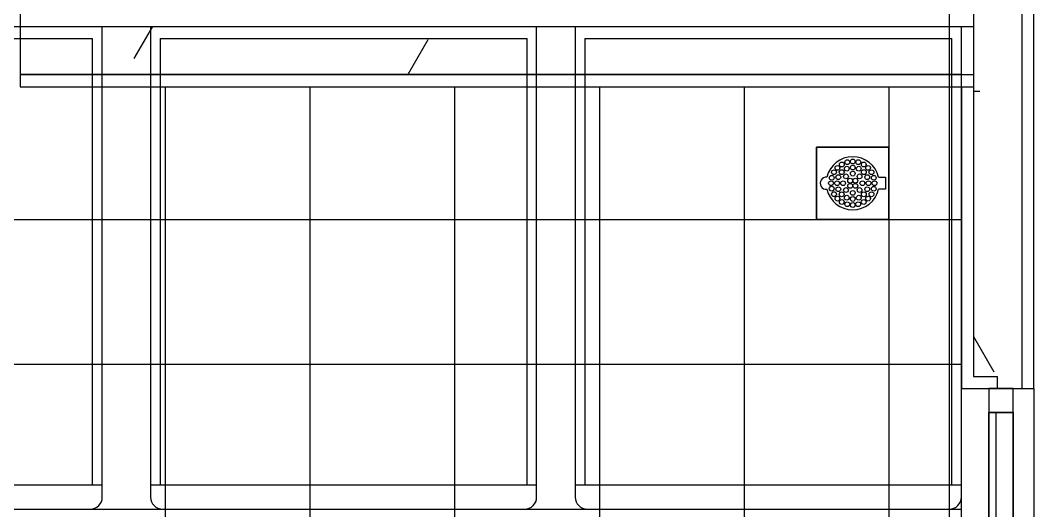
# Model space of a CAD drawing. Header units: millimetres. Extents: x -145636 to 131102, y -135903 to -7470.
# Drawn here: x 25695 to 27795, y -117876 to -116861 of the extents above; entities that cross this region are included whole.
import ezdxf

# ---------------------------------------------------------------- set-up
doc = ezdxf.new("R2010")
doc.units = ezdxf.units.MM
doc.layers.add('M_ARCHI', color=8, linetype='Continuous')

# ---------------------------------------------------------------- blocks, each defined once
blk = doc.blocks.new('RF Archi 21.10.2024')
at = {"layer": 'M_ARCHI', "color": 8}
for p, q in [((-138786, -25375.2), (-138786, -138101)), ((-138636, -126778.5), (-138636, -134028.5)), ((-138636, -126778.5), (-138636, -134028.5)), ((-138611, -134028.5), (-138611, -126778.5)), ((-138736, -129953.5), (-138736, -133278.5)), ((-140711, -133253.5), (-140711, -133378.5)), ((-141341, -133278.5), (-140541, -133278.5)), ((-140711, -133278.5), (-138761, -133278.5)), ((-140541, -134253.5), (-140541, -133278.5)), ((-140441, -133278.5), (-140441, -134253.5)), ((-140441, -133278.5), (-139641, -133278.5)), ((-139641, -134253.5), (-139641, -133278.5)), ((-139561, -133278.5), (-139561, -134253.5)), ((-139561, -133278.5), (-138761, -133278.5)), ((-138761, -133278.5), (-138736, -133278.5)), ((-138761, -134253.5), (-138761, -133278.5)), ((-138736, -133278.5), (-138736, -133378.5)), ((-138736, -133278.5), (-138736, -133378.5)), ((-141321, -133303.5), (-140561, -133303.5)), ((-140561, -134228.5), (-140561, -133303.5)), ((-140421, -133303.5), (-140421, -134228.5)), ((-140421, -133303.5), (-139661, -133303.5)), ((-139661, -134228.5), (-139661, -133303.5)), ((-139541, -133303.5), (-139541, -134228.5)), ((-139541, -133303.5), (-138781, -133303.5)), ((-138781, -134228.5), (-138781, -133303.5)), ((-140711, -133378.5), (-138761, -133378.5)), ((-138761, -133378.5), (-140711, -133378.5)), ((-140711, -133378.5), (-140711, -133403.5)), ((-138761, -133378.5), (-138736, -133378.5)), ((-138761, -133378.5), (-138736, -133378.5)), ((-138736, -133378.5), (-138736, -133403.5)), ((-138736, -133378.5), (-138736, -133403.5)), ((-140711, -133403.5), (-138761, -133403.5)), ((-138761, -133403.5), (-138761, -134028.5)), ((-138761, -133403.5), (-138736, -133403.5)), ((-138736, -133403.5), (-138736, -134003.5)), ((-139061, -133528.5), (-139061, -133678.5)), ((-138911, -133528.5), (-139061, -133528.5)), ((-139061, -133678.5), (-139061, -133528.5)), ((-139061, -133528.5), (-138911, -133528.5)), ((-138911, -133678.5), (-138911, -133528.5)), ((-138911, -133528.5), (-138911, -133678.5)), ((-138932.4, -133591), (-138918.5, -133591)), ((-138918.5, -133591), (-138918.5, -133616)), ((-138918.5, -133616), (-138932.4, -133616)), ((-139061, -133678.5), (-138911, -133678.5)), ((-138911, -133678.5), (-139061, -133678.5)), ((-138736, -134003.5), (-138686, -134003.5)), ((-138686, -134028.5), (-138686, -134003.5)), ((-138761, -134028.5), (-138611, -134028.5)), ((-138761, -135203.5), (-138761, -134028.5)), ((-138761, -134028.5), (-138611, -134028.5)), ((-138703.8, -134028.5), (-138703.8, -134078.5)), ((-138653.8, -134028.5), (-138703.8, -134028.5)), ((-138653.8, -134078.5), (-138653.8, -134028.5)), ((-138611, -134028.5), (-138611, -135203.5)), ((-138703.8, -134078.5), (-138653.8, -134078.5)), ((-138703.8, -134078.5), (-138703.8, -135153.5)), ((-138703.8, -134078.5), (-138653.8, -134078.5)), ((-138703.8, -135153.5), (-138703.8, -134078.5)), ((-138653.8, -134078.5), (-138703.8, -134078.5)), ((-138688.8, -134591), (-138688.8, -134078.5)), ((-138688.8, -134078.5), (-138653.8, -134078.5)), ((-138653.8, -134078.5), (-138653.8, -134591)), ((-138653.8, -135153.5), (-138653.8, -134078.5)), ((-138653.8, -134078.5), (-138653.8, -135153.5)), ((-138688.8, -134541), (-138688.8, -134128.5)), ((-138653.8, -134128.5), (-138653.8, -134541)), ((-141341, -134228.5), (-140541, -134228.5)), ((-140441, -134228.5), (-139641, -134228.5)), ((-139561, -134228.5), (-138761, -134228.5)), ((-141316, -134278.5), (-140566, -134278.5)), ((-140416, -134278.5), (-139666, -134278.5)), ((-139536, -134278.5), (-138786, -134278.5))]:
    blk.add_line(p, q, dxfattribs=at)
at = {"layer": 'M_ARCHI', "color": 8, "linetype": 'Continuous'}
for p, q in [((-140437, -133278.5), (-140475.6, -133345.3)), ((-139866.7, -133306.7), (-139908.2, -133378.5)), ((-140411, -133403.5), (-140411, -135778.5)), ((-140111, -133403.5), (-140111, -135778.5)), ((-139811, -133403.5), (-139811, -135778.5)), ((-139511, -133403.5), (-139511, -135778.5)), ((-139211, -133403.5), (-139211, -135778.5)), ((-138911, -133403.5), (-138911, -133528.5)), ((-138736, -133413.1), (-138722.8, -133413.1)), ((-142511, -133678.5), (-139061, -133678.5)), ((-138911, -133678.5), (-138911, -135203.5)), ((-138911, -133678.5), (-138761, -133678.5)), ((-138692.9, -133994.5), (-138734.8, -133921.9)), ((-145811, -133978.5), (-138761, -133978.5)), ((-145811, -134278.5), (-138761, -134278.5))]:
    blk.add_line(p, q, dxfattribs=at)
at = {"layer": 'M_ARCHI', "color": 8}
for centre in [(-139008.7, -133564.6), (-138997.3, -133559.9), (-138986, -133558.5), (-138974.6, -133559.9), (-138963.2, -133564.7), (-139024.8, -133580.7), (-139017.8, -133571.7), (-139009, -133580.5), (-138998.4, -133573.4), (-138986, -133571), (-138986, -133583.5), (-138973.6, -133573.4), (-138963, -133580.5), (-138954.2, -133571.7), (-138947.2, -133580.7), (-139031, -133603.5), (-139029.5, -133592.1), (-139018.5, -133603.5), (-139016, -133591), (-139006, -133603.5), (-139000.1, -133589.3), (-138991.3, -133598.2), (-138980.7, -133598.2), (-138971.9, -133589.3), (-138966, -133603.5), (-138956, -133591), (-138953.5, -133603.5), (-138942.5, -133592.1), (-138941, -133603.5), (-139029.6, -133614.8), (-139024.8, -133626.2), (-139016, -133615.9), (-139009, -133626.5), (-139000.1, -133617.6), (-138991.3, -133608.8), (-138986, -133623.5), (-138980.7, -133608.8), (-138971.9, -133617.6), (-138963, -133626.5), (-138956, -133615.9), (-138947.2, -133626.3), (-138942.5, -133614.9), (-139017.8, -133635.3), (-139008.8, -133642.3), (-138998.4, -133633.5), (-138997.4, -133647), (-138986, -133636), (-138986, -133648.5), (-138974.7, -133647), (-138973.6, -133633.5), (-138963.3, -133642.3), (-138954.2, -133635.3)]:
    blk.add_circle(centre, 5, dxfattribs=at)
for centre, radius, start, end in [((-138986, -133603.5), 55, 13.1366, 166.95), ((-139041, -133603.5), 12.5, 83.475, 276.525), ((-138986, -133603.5), 55, 193.05, 346.8634), ((-140566, -134253.5), 25, 270, 0), ((-140416, -134253.5), 25, 180, 270), ((-139666, -134253.5), 25, 270, 0), ((-139536, -134253.5), 25, 180, 270), ((-138786, -134253.5), 25, 270, 0)]:
    blk.add_arc(centre, radius, start, end, dxfattribs=at)

msp = doc.modelspace()

# ---------------------------------------------------------------- block references
at = {"layer": 'M_ARCHI', "color": 8, "linetype": 'Continuous'}
msp.add_blockref('RF Archi 21.10.2024', (166405.7, 16405.4), dxfattribs=at)

doc.saveas('drawing.dxf')
